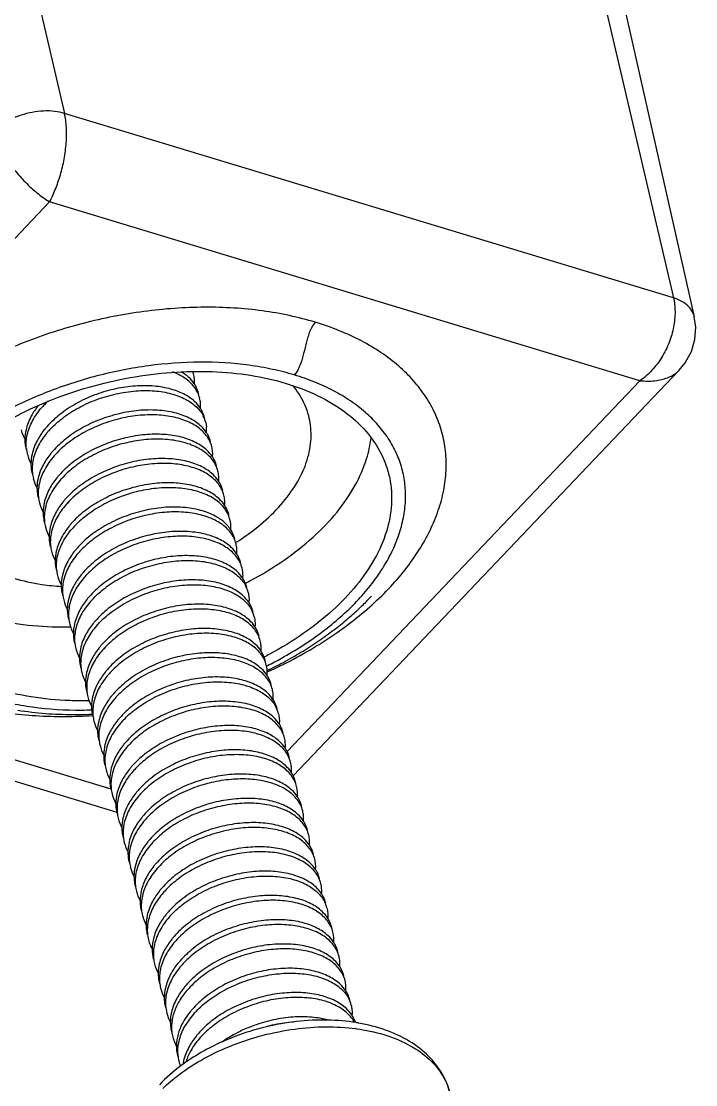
# Model space of a CAD drawing. Header units: millimetres. Extents: x 14343 to 15285, y -9166 to -7819.
# Drawn here: x 15235.42 to 15246.06, y -8643.34 to -8626.59 of the extents above; entities that cross this region are included whole.
import ezdxf

# ---------------------------------------------------------------- set-up
doc = ezdxf.new("R2010")
doc.units = ezdxf.units.MM

# ---------------------------------------------------------------- blocks, each defined once
blk = doc.blocks.new('u9')
at = {"color": 7, "linetype": 'Continuous'}
for p, q in [((-414.704, 143.729), (-422.981, 146.235)), ((-415.305, 143.573), (-422.888, 145.869)), ((-425.763, 145.665), (-431.847, 139.277)), ((-425.667, 145.281), (-431.228, 139.442)), ((-425.351, 144.007), (-425.384, 143.991)), ((-421.923, 136.624), (-415.305, 143.573)), ((-426.966, 142.868), (-426.996, 142.837)), ((-424.384, 140.101), (-424.396, 140.171)), ((-431.228, 139.442), (-421.923, 136.624)), ((-430.255, 130.35), (-432.085, 138.434)), ((-431.756, 138.138), (-422.157, 135.232)), ((-429.852, 129.987), (-431.756, 138.138)), ((-420.253, 127.08), (-422.157, 135.232))]:
    blk.add_line(p, q, dxfattribs=at)
for points in [[(-421.421, 144.631), (-421.477, 144.64), (-421.532, 144.647), (-421.587, 144.654), (-421.641, 144.661), (-421.696, 144.667), (-421.75, 144.672), (-421.804, 144.677), (-421.858, 144.682), (-421.912, 144.686), (-421.965, 144.689), (-422.018, 144.692), (-422.072, 144.694), (-422.125, 144.696), (-422.177, 144.698), (-422.23, 144.699), (-422.282, 144.699), (-422.335, 144.7), (-422.387, 144.699), (-422.439, 144.699), (-422.491, 144.698), (-422.542, 144.696), (-422.594, 144.694), (-422.597, 144.694)], [(-425.384, 143.991), (-425.422, 143.973), (-425.459, 143.954), (-425.497, 143.935), (-425.534, 143.916), (-425.57, 143.897), (-425.607, 143.878), (-425.643, 143.858), (-425.678, 143.839), (-425.713, 143.819), (-425.748, 143.799), (-425.783, 143.779), (-425.817, 143.759), (-425.851, 143.739), (-425.885, 143.719), (-425.918, 143.699), (-425.951, 143.679), (-425.983, 143.658), (-426.015, 143.638), (-426.047, 143.617), (-426.079, 143.597), (-426.11, 143.576), (-426.14, 143.556), (-426.171, 143.535), (-426.201, 143.514), (-426.231, 143.494), (-426.26, 143.473), (-426.289, 143.452), (-426.317, 143.431), (-426.346, 143.41), (-426.373, 143.389), (-426.401, 143.368), (-426.428, 143.348), (-426.455, 143.327), (-426.481, 143.306), (-426.507, 143.285), (-426.532, 143.265), (-426.558, 143.244), (-426.582, 143.224), (-426.606, 143.203), (-426.63, 143.183), (-426.654, 143.163), (-426.677, 143.143), (-426.699, 143.123), (-426.721, 143.103), (-426.743, 143.084), (-426.764, 143.064), (-426.785, 143.045), (-426.806, 143.026), (-426.825, 143.007), (-426.845, 142.989), (-426.864, 142.97), (-426.882, 142.952), (-426.9, 142.935), (-426.918, 142.917), (-426.935, 142.9), (-426.966, 142.868)], [(-431.847, 139.277), (-431.942, 139.161), (-432.039, 138.984), (-432.094, 138.795), (-432.107, 138.601), (-432.085, 138.434)]]:
    blk.add_lwpolyline(points, dxfattribs=at)
for centre, radius, start, end in [((-426.121, 153.315), 3.652, 298.7528, 298.8969), ((-424.571, 150.004), 0.631, 14.0519, 21.7414), ((-424.565, 150.005), 0.624, 5.631, 14.066), ((-424.581, 149.927), 0.66, 354.967, 358.8221), ((-424.497, 149.611), 0.655, 24.254, 27.9654), ((-425.326, 150.71), 1.381, 317.2977, 318.898), ((-425.258, 150.592), 1.317, 318.8913, 321.1335), ((-424.682, 150.013), 0.742, 347.3174, 348.9048), ((-424.469, 149.624), 0.624, 6.8045, 13.9521), ((-426.335, 152.767), 3.148, 262.3046, 262.4561), ((-424.5, 149.621), 0.655, 354.9474, 6.7926), ((-424.45, 149.547), 0.624, 5.631, 14.066), ((-424.455, 149.547), 0.629, 1.4313, 5.5955), ((-426.286, 152.446), 2.931, 259.9593, 260.2675), ((-426.281, 152.471), 2.957, 260.2677, 260.7779), ((-425.23, 150.327), 1.381, 317.2936, 318.8979), ((-424.379, 149.24), 0.63, 14.0464, 28.9821), ((-424.476, 149.546), 0.651, 359.6777, 1.4442), ((-426.212, 149.392), 0.478, 194.0821, 206.9401), ((-425.161, 150.207), 1.314, 318.8923, 321.0873), ((-424.374, 149.241), 0.624, 5.631, 14.066), ((-424.284, 148.857), 0.63, 14.0464, 28.9821), ((-425.135, 149.945), 1.381, 317.2977, 318.898), ((-425.067, 149.827), 1.317, 318.8913, 321.1335), ((-424.278, 148.859), 0.624, 5.631, 14.066), ((-426.117, 149.009), 0.478, 194.0644, 206.5117), ((-424.188, 148.475), 0.63, 14.0464, 28.9821), ((-425.039, 149.563), 1.381, 317.2977, 318.898), ((-424.972, 149.445), 1.317, 318.8913, 321.1335), ((-424.183, 148.476), 0.624, 5.631, 14.066), ((-426.021, 148.627), 0.478, 194.0644, 206.5117), ((-424.167, 148.399), 0.628, 359.2246, 14.0198), ((-424.944, 149.181), 1.381, 317.2977, 318.898), ((-424.876, 149.062), 1.317, 318.8913, 321.1335), ((-424.09, 148.094), 0.628, 4.1166, 14.0251), ((-425.926, 148.244), 0.478, 194.0644, 206.5117), ((-423.997, 147.71), 0.63, 14.0464, 28.9821), ((-425.832, 147.862), 0.476, 194.0559, 205.9648), ((-424.848, 148.798), 1.381, 317.2985, 318.898), ((-424.781, 148.68), 1.317, 318.8915, 321.1273), ((-423.992, 147.712), 0.624, 5.631, 14.066), ((-423.902, 147.328), 0.63, 14.0464, 28.9821), ((-424.753, 148.416), 1.381, 317.2977, 318.898), ((-424.685, 148.298), 1.317, 318.8913, 321.1335), ((-423.896, 147.329), 0.624, 5.631, 14.066), ((-425.735, 147.48), 0.478, 194.0644, 206.5117), ((-423.806, 146.946), 0.63, 14.0464, 28.9821), ((-424.657, 148.034), 1.381, 317.2977, 318.898), ((-424.59, 147.915), 1.317, 318.8913, 321.1335), ((-423.801, 146.947), 0.624, 5.631, 14.066), ((-425.639, 147.098), 0.478, 194.0644, 206.5117), ((-424.562, 147.652), 1.381, 317.2977, 318.898), ((-423.719, 146.56), 0.639, 14.154, 29.6777), ((-425.544, 146.715), 0.478, 194.0644, 206.5117), ((-424.494, 147.533), 1.317, 318.8913, 321.1335), ((-423.694, 146.567), 0.613, 6.9058, 14.1334), ((-423.615, 146.181), 0.63, 14.0464, 28.9821), ((-424.466, 147.269), 1.381, 317.2977, 318.898), ((-424.399, 147.151), 1.318, 318.8912, 321.1443), ((-423.609, 146.182), 0.624, 5.631, 14.066), ((-425.448, 146.333), 0.478, 194.0644, 206.5117), ((-423.52, 145.799), 0.63, 14.0464, 28.9821), ((-424.371, 146.887), 1.381, 317.2977, 318.898), ((-424.303, 146.769), 1.317, 318.8913, 321.1335), ((-423.514, 145.8), 0.624, 5.631, 14.066), ((-425.353, 145.951), 0.478, 194.0644, 206.5117), ((-423.424, 145.417), 0.63, 14.0464, 28.9821), ((-424.275, 146.505), 1.381, 317.2977, 318.898), ((-424.208, 146.386), 1.317, 318.8913, 321.1335), ((-423.418, 145.418), 0.624, 5.631, 14.066), ((-425.257, 145.568), 0.478, 194.0644, 206.5117), ((-423.403, 145.341), 0.628, 359.2294, 14.0251), ((-423.325, 145.036), 0.626, 14.0089, 28.63), ((-425.162, 145.186), 0.478, 194.0644, 206.5117), ((-424.18, 146.122), 1.381, 317.2977, 318.898), ((-424.112, 146.004), 1.317, 318.8913, 321.1335), ((-423.327, 145.035), 0.628, 4.1257, 14.0262), ((-423.233, 144.652), 0.63, 14.0464, 28.9821), ((-424.084, 145.74), 1.381, 317.2985, 318.898), ((-424.017, 145.622), 1.317, 318.8914, 321.127), ((-423.227, 144.653), 0.624, 5.631, 14.066), ((-425.067, 144.803), 0.477, 194.0631, 206.0222), ((-423.138, 144.27), 0.63, 14.0464, 28.9821), ((-423.989, 145.358), 1.381, 317.2977, 318.898), ((-423.921, 145.239), 1.317, 318.8913, 321.1335), ((-422.449, 138.708), 5.776, 90.7732, 90.9475), ((-423.132, 144.271), 0.624, 5.631, 14.066), ((-424.971, 144.422), 0.478, 194.0644, 206.5117), ((-423.893, 144.975), 1.381, 317.2977, 318.898), ((-423.042, 143.887), 0.63, 14.0464, 28.9821), ((-422.25, 137.154), 7.542, 114.2851, 114.507), ((-422.606, 138.415), 6.161, 116.3891, 116.528), ((-424.875, 144.039), 0.478, 194.0644, 206.5117), ((-423.826, 144.857), 1.317, 318.8913, 321.1335), ((-423.036, 143.889), 0.624, 5.631, 14.066), ((-422.949, 143.504), 0.633, 14.0764, 29.1986), ((-423.798, 144.593), 1.381, 317.2977, 318.898), ((-423.73, 144.475), 1.317, 318.8913, 321.1335), ((-422.939, 143.507), 0.622, 6.4678, 14.0856), ((-424.78, 143.657), 0.478, 194.0644, 206.5117), ((-422.851, 143.123), 0.63, 14.0464, 28.9821), ((-423.702, 144.211), 1.381, 317.294, 318.8979), ((-423.635, 144.093), 1.317, 318.8913, 321.1371), ((-422.169, 137.591), 5.73, 90.7157, 90.8355), ((-422.845, 143.124), 0.624, 5.631, 14.066), ((-424.684, 143.275), 0.478, 194.0579, 206.6633), ((-422.756, 142.741), 0.63, 14.0464, 28.9821), ((-423.607, 143.829), 1.381, 317.2977, 318.898), ((-423.539, 143.71), 1.317, 318.8913, 321.1335), ((-422.75, 142.742), 0.624, 5.631, 14.066), ((-424.589, 142.892), 0.478, 194.0644, 206.5117), ((-423.511, 143.446), 1.381, 317.2977, 318.898), ((-422.659, 142.359), 0.629, 14.0164, 28.9131), ((-424.493, 142.51), 0.478, 194.0644, 206.5117), ((-423.444, 143.328), 1.317, 318.8913, 321.1335), ((-422.656, 142.359), 0.626, 5.1333, 14.0375), ((-422.565, 141.976), 0.63, 14.0464, 28.9821), ((-423.416, 143.064), 1.381, 317.2977, 318.898), ((-423.348, 142.946), 1.317, 318.8913, 321.1335), ((-422.559, 141.977), 0.624, 5.631, 14.066), ((-422.768, 138.677), 3.917, 122.2467, 122.5074), ((-424.398, 142.128), 0.478, 194.0644, 206.5117), ((-422.469, 141.594), 0.63, 14.0464, 28.9821), ((-423.32, 142.682), 1.381, 317.3063, 318.898), ((-423.253, 142.563), 1.317, 318.8913, 321.1335), ((-422.463, 141.595), 0.624, 5.631, 14.066), ((-424.322, 141.739), 0.457, 193.8508, 203.4446), ((-423.225, 142.299), 1.381, 317.2977, 318.898), ((-422.374, 141.211), 0.63, 14.0464, 28.9821), ((-424.207, 141.363), 0.478, 194.0644, 206.5117), ((-423.157, 142.181), 1.317, 318.8913, 321.1335), ((-422.368, 141.213), 0.624, 5.631, 14.066), ((-422.279, 140.829), 0.632, 14.0851, 29.03), ((-424.111, 140.981), 0.478, 194.0644, 206.5117), ((-423.129, 141.917), 1.381, 317.2977, 318.898), ((-423.062, 141.799), 1.317, 318.8913, 321.1335), ((-422.27, 140.831), 0.622, 6.317, 14.095), ((-422.183, 140.447), 0.63, 14.0464, 28.9821), ((-423.034, 141.535), 1.381, 317.2977, 318.898), ((-422.966, 141.416), 1.317, 318.8913, 321.1335), ((-422.177, 140.448), 0.624, 5.631, 14.066), ((-424.016, 140.599), 0.478, 194.0644, 206.5117), ((-422.087, 140.064), 0.63, 14.0464, 28.9821), ((-422.938, 141.152), 1.381, 317.2933, 318.8979), ((-422.871, 141.034), 1.317, 318.8913, 321.1335), ((-423.918, 140.217), 0.481, 194.0568, 207.2376), ((-423.87, 140.622), 0.64, 226.5101, 227.4328), ((-422.843, 140.77), 1.381, 317.2977, 318.898), ((-423.825, 139.834), 0.478, 194.0644, 206.5117), ((-422.91, 140.833), 1.473, 313.1736, 317.2693), ((-423.728, 139.452), 0.479, 194.0708, 198.0767)]:
    blk.add_arc(centre, radius, start, end, dxfattribs=at)
for points, start_tangent, end_tangent in [([(-426.757, 149.648), (-427.191, 149.741), (-427.568, 149.894), (-427.874, 150.1), (-428.097, 150.353), (-428.228, 150.641), (-428.234, 150.664)], (-0.990994, 0.133907), (-0.24184, 0.970316)), ([(-428.234, 150.664), (-428.11, 150.358), (-427.896, 150.081), (-427.595, 149.847), (-427.217, 149.669), (-426.797, 149.56)], (0.242383, -0.970181), (0.984683, -0.174352)), ([(-423.707, 150.589), (-423.96, 150.373), (-424.356, 150.118)], (-0.720293, -0.69367), (-0.87549, -0.483236)), ([(-424.309, 150.024), (-423.992, 150.232), (-423.655, 150.53)], (0.865939, 0.50015), (0.689698, 0.724097)), ([(-424.364, 150.114), (-424.804, 149.908), (-425.287, 149.751), (-425.786, 149.653), (-426.282, 149.618), (-426.748, 149.647)], (-0.876703, -0.481033), (-0.991344, 0.131287)), ([(-424.285, 149.802), (-424.137, 150.014), (-424.067, 150.179)], (0.657342, 0.753592), (0.288989, 0.957333)), ([(-424.233, 149.765), (-424.118, 149.937), (-424.034, 150.156), (-424.025, 150.207)], (0.627353, 0.778735), (0.150511, 0.988608)), ([(-423.921, 149.913), (-423.94, 150.081)], (0.020552, 0.999789), (-0.241681, 0.970356)), ([(-426.755, 149.552), (-426.307, 149.512), (-425.815, 149.536), (-425.32, 149.623), (-424.841, 149.772), (-424.393, 149.977), (-424.309, 150.024)], (0.987073, -0.160268), (0.865939, 0.50015)), ([(-423.953, 149.871), (-423.943, 150.067)], (0.192409, 0.981315), (-0.097781, 0.995208)), ([(-426.731, 149.551), (-426.619, 149.407), (-426.442, 149.285), (-426.212, 149.2), (-425.941, 149.159), (-425.644, 149.162), (-425.335, 149.212), (-425.029, 149.306), (-424.743, 149.44), (-424.491, 149.608), (-424.311, 149.773)], (0.46636, -0.884595), (0.678132, 0.73494)), ([(-426.306, 149.511), (-426.288, 149.506), (-426.018, 149.465), (-425.72, 149.468), (-425.411, 149.518), (-425.106, 149.612), (-424.819, 149.745), (-424.641, 149.858)], (0.966077, -0.258256), (0.814986, 0.579481)), ([(-424.19, 149.42), (-424.041, 149.631), (-423.958, 149.851)], (0.657342, 0.753592), (0.21952, 0.975608)), ([(-424.138, 149.382), (-424.045, 149.514), (-423.962, 149.691), (-423.924, 149.869)], (0.627994, 0.778218), (0.087739, 0.996143)), ([(-423.863, 149.775), (-423.866, 149.785), (-423.9, 149.88)], (-0.241681, 0.970356), (-0.410652, 0.911792)), ([(-426.601, 149.332), (-426.423, 149.209), (-426.193, 149.124), (-425.922, 149.082), (-425.625, 149.086), (-425.315, 149.135), (-425.01, 149.229), (-424.724, 149.363), (-424.472, 149.531), (-424.266, 149.726)], (0.726932, -0.686709), (0.657342, 0.753592)), ([(-425.765, 149.543), (-425.739, 149.545), (-425.43, 149.594), (-425.354, 149.613)], (0.997196, 0.074834), (0.965749, 0.259479)), ([(-426.744, 149.552), (-426.716, 149.484), (-426.686, 149.431)], (0.302893, -0.953024), (0.554178, -0.832398)), ([(-426.676, 149.275), (-426.688, 149.349), (-426.688, 149.436)], (-0.243274, 0.969958), (0.090921, 0.995858)), ([(-426.686, 149.431), (-426.601, 149.332)], (0.554178, -0.832398), (0.726932, -0.686709)), ([(-424.094, 149.037), (-423.969, 149.208), (-423.886, 149.385), (-423.847, 149.563)], (0.657342, 0.753592), (0.087739, 0.996143)), ([(-424.042, 149), (-423.927, 149.173), (-423.843, 149.392), (-423.826, 149.542)], (0.627353, 0.778735), (0.005573, 0.999984)), ([(-424.216, 149.391), (-424.392, 149.228), (-424.643, 149.06), (-424.929, 148.925), (-425.231, 148.832), (-425.54, 148.781), (-425.835, 148.776), (-426.103, 148.815), (-426.335, 148.897), (-426.519, 149.02), (-426.638, 149.175)], (-0.678183, -0.734893), (-0.453332, 0.891342)), ([(-426.506, 148.95), (-426.327, 148.826), (-426.097, 148.742), (-425.827, 148.7), (-425.529, 148.704), (-425.22, 148.753), (-424.915, 148.847), (-424.628, 148.981), (-424.376, 149.149), (-424.171, 149.343)], (0.726946, -0.686695), (0.657342, 0.753592)), ([(-423.999, 148.655), (-423.85, 148.867), (-423.767, 149.086), (-423.752, 149.302)], (0.657342, 0.753592), (-0.097781, 0.995208)), ([(-423.73, 149.16), (-423.733, 149.226), (-423.749, 149.316)], (0.005573, 0.999984), (-0.242786, 0.97008)), ([(-426.657, 149.199), (-426.621, 149.102), (-426.59, 149.049)], (0.243097, -0.970002), (0.553661, -0.832742)), ([(-423.946, 148.618), (-423.831, 148.79), (-423.748, 149.009), (-423.73, 149.16)], (0.627353, 0.778735), (0.005573, 0.999984)), ([(-426.592, 149.054), (-426.593, 148.972), (-426.58, 148.893)], (-0.091453, -0.995809), (0.243097, -0.970002)), ([(-426.59, 149.049), (-426.506, 148.95)], (0.553661, -0.832742), (0.726946, -0.686695)), ([(-426.544, 148.796), (-426.428, 148.643), (-426.251, 148.52), (-426.021, 148.436), (-425.75, 148.394), (-425.453, 148.398), (-425.144, 148.447), (-424.838, 148.541), (-424.552, 148.675), (-424.3, 148.843), (-424.12, 149.009)], (0.446739, -0.894664), (0.678132, 0.73494)), ([(-426.41, 148.567), (-426.232, 148.444), (-426.002, 148.359), (-425.731, 148.318), (-425.434, 148.321), (-425.124, 148.371), (-424.819, 148.465), (-424.533, 148.599), (-424.281, 148.767), (-424.075, 148.961)], (0.726946, -0.686695), (0.657342, 0.753592)), ([(-423.903, 148.273), (-423.755, 148.485), (-423.671, 148.704), (-423.657, 148.92)], (0.657342, 0.753592), (-0.097781, 0.995208)), ([(-423.635, 148.778), (-423.638, 148.843), (-423.653, 148.934)], (0.005573, 0.999984), (-0.242786, 0.97008)), ([(-426.561, 148.817), (-426.525, 148.719), (-426.495, 148.667)], (0.243097, -0.970002), (0.553661, -0.832742)), ([(-423.851, 148.236), (-423.736, 148.408), (-423.652, 148.627), (-423.635, 148.778)], (0.627353, 0.778735), (0.005573, 0.999984)), ([(-426.497, 148.671), (-426.498, 148.589), (-426.485, 148.511)], (-0.091453, -0.995809), (0.243097, -0.970002)), ([(-426.495, 148.667), (-426.41, 148.567)], (0.553661, -0.832742), (0.726946, -0.686695)), ([(-426.449, 148.414), (-426.333, 148.26), (-426.155, 148.138), (-425.925, 148.054), (-425.655, 148.012), (-425.357, 148.015), (-425.048, 148.065), (-424.743, 148.159), (-424.457, 148.293), (-424.204, 148.461), (-424.024, 148.626)], (0.446739, -0.894664), (0.678132, 0.73494)), ([(-426.315, 148.185), (-426.136, 148.062), (-425.906, 147.977), (-425.636, 147.935), (-425.338, 147.939), (-425.029, 147.989), (-424.724, 148.082), (-424.437, 148.216), (-424.185, 148.384), (-423.98, 148.579)], (0.726946, -0.686695), (0.657342, 0.753592)), ([(-426.466, 148.434), (-426.43, 148.337), (-426.399, 148.284)], (0.243097, -0.970002), (0.553661, -0.832742)), ([(-423.808, 147.891), (-423.659, 148.102), (-423.576, 148.321), (-423.561, 148.537)], (0.657342, 0.753592), (-0.097781, 0.995208)), ([(-426.401, 148.289), (-426.402, 148.207), (-426.389, 148.128)], (-0.091453, -0.995809), (0.243097, -0.970002)), ([(-426.399, 148.284), (-426.315, 148.185)], (0.553661, -0.832742), (0.726946, -0.686695)), ([(-426.353, 148.031), (-426.237, 147.878), (-426.06, 147.756), (-425.83, 147.671), (-425.559, 147.629), (-425.262, 147.633), (-424.953, 147.683), (-424.647, 147.777), (-424.361, 147.91), (-424.109, 148.078), (-423.929, 148.244)], (0.446739, -0.894664), (0.678132, 0.73494)), ([(-423.756, 147.853), (-423.643, 148.02), (-423.559, 148.233), (-423.539, 148.391)], (0.62744, 0.778665), (0.01243, 0.999923)), ([(-423.481, 148.246), (-423.512, 148.338), (-423.539, 148.394)], (-0.242239, 0.970217), (-0.477912, 0.878408)), ([(-426.219, 147.803), (-426.041, 147.679), (-425.811, 147.595), (-425.54, 147.553), (-425.243, 147.557), (-424.933, 147.606), (-424.628, 147.7), (-424.342, 147.834), (-424.09, 148.002), (-423.884, 148.196)], (0.727019, -0.686617), (0.657342, 0.753592)), ([(-423.712, 147.508), (-423.567, 147.714), (-423.483, 147.928), (-423.464, 148.139)], (0.657342, 0.753592), (-0.071552, 0.997437)), ([(-423.444, 148.013), (-423.447, 148.079), (-423.462, 148.169)], (0.005573, 0.999984), (-0.242786, 0.97008)), ([(-426.37, 148.052), (-426.334, 147.955), (-426.304, 147.902)], (0.243097, -0.970002), (0.553542, -0.832821)), ([(-426.294, 147.746), (-426.307, 147.827), (-426.306, 147.907)], (-0.243024, 0.97002), (0.091594, 0.995796)), ([(-426.304, 147.902), (-426.219, 147.803)], (0.553542, -0.832821), (0.727019, -0.686617)), ([(-423.66, 147.471), (-423.545, 147.644), (-423.461, 147.863), (-423.444, 148.013)], (0.627353, 0.778735), (0.005573, 0.999984)), ([(-423.833, 147.862), (-424.014, 147.696), (-424.271, 147.525), (-424.56, 147.391), (-424.863, 147.299), (-425.177, 147.25), (-425.48, 147.248), (-425.748, 147.293), (-425.972, 147.378), (-426.146, 147.5), (-426.26, 147.653)], (-0.678121, -0.73495), (-0.438204, 0.898875)), ([(-426.124, 147.42), (-425.945, 147.297), (-425.715, 147.213), (-425.445, 147.171), (-425.147, 147.174), (-424.838, 147.224), (-424.532, 147.318), (-424.246, 147.452), (-423.994, 147.62), (-423.789, 147.814)], (0.726946, -0.686695), (0.657342, 0.753592)), ([(-423.617, 147.126), (-423.468, 147.338), (-423.385, 147.557), (-423.37, 147.773)], (0.657342, 0.753592), (-0.097781, 0.995208)), ([(-423.348, 147.631), (-423.351, 147.696), (-423.367, 147.787)], (0.005573, 0.999984), (-0.242786, 0.97008)), ([(-426.275, 147.67), (-426.239, 147.572), (-426.208, 147.52)], (0.243097, -0.970002), (0.553661, -0.832742)), ([(-423.564, 147.089), (-423.449, 147.261), (-423.366, 147.48), (-423.348, 147.631)], (0.627353, 0.778735), (0.005573, 0.999984)), ([(-426.21, 147.525), (-426.211, 147.442), (-426.198, 147.364)], (-0.091453, -0.995809), (0.243097, -0.970002)), ([(-426.208, 147.52), (-426.124, 147.42)], (0.553661, -0.832742), (0.726946, -0.686695)), ([(-426.162, 147.267), (-426.046, 147.113), (-425.869, 146.991), (-425.639, 146.907), (-425.368, 146.865), (-425.071, 146.869), (-424.762, 146.918), (-424.456, 147.012), (-424.17, 147.146), (-423.918, 147.314), (-423.738, 147.48)], (0.446739, -0.894664), (0.678132, 0.73494)), ([(-426.028, 147.038), (-425.85, 146.915), (-425.62, 146.83), (-425.349, 146.788), (-425.052, 146.792), (-424.742, 146.842), (-424.437, 146.935), (-424.151, 147.069), (-423.899, 147.237), (-423.693, 147.432)], (0.726946, -0.686695), (0.657342, 0.753592)), ([(-423.253, 147.248), (-423.256, 147.314), (-423.271, 147.405)], (0.005573, 0.999984), (-0.242786, 0.97008)), ([(-426.179, 147.287), (-426.143, 147.19), (-426.113, 147.137)], (0.243097, -0.970002), (0.553661, -0.832742)), ([(-423.521, 146.744), (-423.373, 146.955), (-423.289, 147.174), (-423.275, 147.391)], (0.657342, 0.753592), (-0.097781, 0.995208)), ([(-423.469, 146.707), (-423.354, 146.879), (-423.27, 147.098), (-423.253, 147.248)], (0.627353, 0.778735), (0.005573, 0.999984)), ([(-426.115, 147.142), (-426.116, 147.06), (-426.103, 146.982)], (-0.091453, -0.995809), (0.243097, -0.970002)), ([(-426.113, 147.137), (-426.028, 147.038)], (0.553661, -0.832742), (0.726946, -0.686695)), ([(-426.067, 146.884), (-425.951, 146.731), (-425.773, 146.609), (-425.543, 146.524), (-425.273, 146.483), (-424.975, 146.486), (-424.666, 146.536), (-424.361, 146.63), (-424.074, 146.764), (-423.822, 146.932), (-423.642, 147.097)], (0.446739, -0.894664), (0.678132, 0.73494)), ([(-426.084, 146.905), (-426.048, 146.808), (-426.017, 146.755)], (0.243097, -0.970002), (0.553661, -0.832742)), ([(-425.933, 146.656), (-425.754, 146.532), (-425.524, 146.448), (-425.254, 146.406), (-424.956, 146.41), (-424.647, 146.459), (-424.341, 146.553), (-424.055, 146.687), (-423.803, 146.855), (-423.598, 147.05)], (0.726946, -0.686695), (0.657342, 0.753592)), ([(-423.426, 146.361), (-423.277, 146.573), (-423.194, 146.792), (-423.179, 147.008)], (0.657342, 0.753592), (-0.097781, 0.995208)), ([(-423.157, 146.876), (-423.163, 146.959), (-423.176, 147.022)], (-0.008763, 0.999962), (-0.243604, 0.969875)), ([(-426.019, 146.76), (-426.02, 146.678), (-426.007, 146.599)], (-0.091453, -0.995809), (0.243097, -0.970002)), ([(-426.017, 146.755), (-425.933, 146.656)], (0.553661, -0.832742), (0.726946, -0.686695)), ([(-423.373, 146.325), (-423.253, 146.506), (-423.17, 146.735), (-423.157, 146.876)], (0.627204, 0.778855), (-0.008763, 0.999962)), ([(-425.971, 146.502), (-425.855, 146.349), (-425.678, 146.227), (-425.448, 146.142), (-425.177, 146.1), (-424.88, 146.104), (-424.571, 146.154), (-424.265, 146.247), (-423.979, 146.381), (-423.727, 146.549), (-423.547, 146.715)], (0.446739, -0.894664), (0.678132, 0.73494)), ([(-425.837, 146.273), (-425.659, 146.15), (-425.429, 146.066), (-425.158, 146.024), (-424.861, 146.028), (-424.551, 146.077), (-424.246, 146.171), (-423.96, 146.305), (-423.708, 146.473), (-423.502, 146.667)], (0.726946, -0.686695), (0.657342, 0.753592)), ([(-423.33, 145.979), (-423.177, 146.2), (-423.094, 146.429), (-423.085, 146.641)], (0.657342, 0.753592), (-0.12022, 0.992747)), ([(-423.061, 146.484), (-423.064, 146.55), (-423.08, 146.64)], (0.005573, 0.999984), (-0.242786, 0.97008)), ([(-425.988, 146.523), (-425.952, 146.426), (-425.922, 146.373)], (0.243097, -0.970002), (0.553661, -0.832742)), ([(-423.278, 145.942), (-423.163, 146.114), (-423.079, 146.333), (-423.061, 146.484)], (0.627353, 0.778735), (0.005573, 0.999984)), ([(-425.924, 146.378), (-425.925, 146.296), (-425.912, 146.217)], (-0.091453, -0.995809), (0.243097, -0.970002)), ([(-425.922, 146.373), (-425.837, 146.273)], (0.553661, -0.832742), (0.726946, -0.686695)), ([(-425.876, 146.12), (-425.76, 145.967), (-425.582, 145.844), (-425.352, 145.76), (-425.082, 145.718), (-424.784, 145.722), (-424.475, 145.771), (-424.17, 145.865), (-423.883, 145.999), (-423.631, 146.167), (-423.451, 146.333)], (0.446739, -0.894664), (0.678132, 0.73494)), ([(-425.742, 145.891), (-425.563, 145.768), (-425.333, 145.683), (-425.063, 145.642), (-424.765, 145.645), (-424.456, 145.695), (-424.15, 145.789), (-423.864, 145.923), (-423.612, 146.091), (-423.407, 146.285)], (0.726946, -0.686695), (0.657342, 0.753592)), ([(-423.235, 145.597), (-423.086, 145.808), (-423.003, 146.028), (-422.988, 146.244)], (0.657342, 0.753592), (-0.097781, 0.995208)), ([(-422.966, 146.102), (-422.969, 146.167), (-422.985, 146.258)], (0.005573, 0.999984), (-0.242786, 0.97008)), ([(-425.893, 146.14), (-425.857, 146.043), (-425.826, 145.99)], (0.243097, -0.970002), (0.553661, -0.832742)), ([(-423.182, 145.56), (-423.067, 145.732), (-422.983, 145.951), (-422.966, 146.102)], (0.627353, 0.778735), (0.005573, 0.999984)), ([(-425.828, 145.995), (-425.829, 145.913), (-425.816, 145.835)], (-0.091453, -0.995809), (0.243097, -0.970002)), ([(-425.826, 145.99), (-425.742, 145.891)], (0.553661, -0.832742), (0.726946, -0.686695)), ([(-425.78, 145.737), (-425.664, 145.584), (-425.487, 145.462), (-425.257, 145.378), (-424.986, 145.336), (-424.689, 145.339), (-424.379, 145.389), (-424.074, 145.483), (-423.788, 145.617), (-423.536, 145.785), (-423.356, 145.95)], (0.446739, -0.894664), (0.678132, 0.73494)), ([(-425.646, 145.509), (-425.468, 145.386), (-425.238, 145.301), (-424.967, 145.259), (-424.67, 145.263), (-424.36, 145.313), (-424.055, 145.406), (-423.769, 145.54), (-423.517, 145.708), (-423.311, 145.903)], (0.726946, -0.686695), (0.657342, 0.753592)), ([(-425.797, 145.758), (-425.761, 145.661), (-425.731, 145.608)], (0.243097, -0.970002), (0.553661, -0.832742)), ([(-423.139, 145.215), (-422.991, 145.426), (-422.907, 145.645), (-422.893, 145.861)], (0.657342, 0.753592), (-0.097781, 0.995208)), ([(-422.87, 145.719), (-422.873, 145.785), (-422.889, 145.875)], (0.005573, 0.999984), (-0.242786, 0.97008)), ([(-425.733, 145.613), (-425.734, 145.531), (-425.721, 145.452)], (-0.091453, -0.995809), (0.243097, -0.970002)), ([(-425.731, 145.608), (-425.646, 145.509)], (0.553661, -0.832742), (0.726946, -0.686695)), ([(-425.685, 145.355), (-425.569, 145.202), (-425.391, 145.08), (-425.161, 144.995), (-424.891, 144.953), (-424.593, 144.957), (-424.284, 145.007), (-423.979, 145.1), (-423.692, 145.234), (-423.44, 145.402), (-423.26, 145.568)], (0.446739, -0.894664), (0.678132, 0.73494)), ([(-423.087, 145.178), (-422.972, 145.35), (-422.888, 145.569), (-422.87, 145.719)], (0.627353, 0.778735), (0.005573, 0.999984)), ([(-425.551, 145.127), (-425.372, 145.003), (-425.142, 144.919), (-424.872, 144.877), (-424.574, 144.881), (-424.265, 144.93), (-423.959, 145.024), (-423.673, 145.158), (-423.421, 145.326), (-423.216, 145.52)], (0.726946, -0.686695), (0.657342, 0.753592)), ([(-423.044, 144.832), (-422.895, 145.044), (-422.812, 145.263), (-422.797, 145.479)], (0.657342, 0.753592), (-0.097781, 0.995208)), ([(-425.702, 145.376), (-425.666, 145.279), (-425.635, 145.226)], (0.243097, -0.970002), (0.553661, -0.832742)), ([(-425.637, 145.231), (-425.638, 145.149), (-425.625, 145.07)], (-0.091453, -0.995809), (0.243097, -0.970002)), ([(-425.635, 145.226), (-425.551, 145.127)], (0.553661, -0.832742), (0.726946, -0.686695)), ([(-422.991, 144.795), (-422.879, 144.962), (-422.795, 145.175), (-422.775, 145.332)], (0.627443, 0.778662), (0.012381, 0.999923)), ([(-425.589, 144.973), (-425.473, 144.82), (-425.296, 144.697), (-425.066, 144.613), (-424.795, 144.571), (-424.498, 144.575), (-424.188, 144.624), (-423.883, 144.718), (-423.597, 144.852), (-423.345, 145.02), (-423.165, 145.186)], (0.446739, -0.894664), (0.678132, 0.73494)), ([(-425.455, 144.744), (-425.277, 144.621), (-425.047, 144.536), (-424.776, 144.495), (-424.479, 144.498), (-424.169, 144.548), (-423.864, 144.642), (-423.578, 144.776), (-423.326, 144.944), (-423.12, 145.138)], (0.727056, -0.686578), (0.657342, 0.753592)), ([(-422.948, 144.45), (-422.803, 144.656), (-422.719, 144.869), (-422.7, 145.08)], (0.657342, 0.753592), (-0.071671, 0.997428)), ([(-422.679, 144.955), (-422.682, 145.02), (-422.698, 145.111)], (0.005573, 0.999984), (-0.242786, 0.97008)), ([(-425.606, 144.994), (-425.57, 144.896), (-425.54, 144.844)], (0.243097, -0.970002), (0.553612, -0.832775)), ([(-422.896, 144.413), (-422.781, 144.585), (-422.697, 144.804), (-422.679, 144.955)], (0.627353, 0.778735), (0.005573, 0.999984)), ([(-425.53, 144.688), (-425.543, 144.768), (-425.542, 144.849)], (-0.243133, 0.969993), (0.091527, 0.995803)), ([(-425.54, 144.844), (-425.455, 144.744)], (0.553612, -0.832775), (0.727056, -0.686578)), ([(-423.069, 144.804), (-423.25, 144.637), (-423.508, 144.466), (-423.798, 144.332), (-424.101, 144.24), (-424.414, 144.191), (-424.716, 144.19), (-424.984, 144.234), (-425.209, 144.32), (-425.382, 144.441), (-425.496, 144.594)], (-0.67812, -0.734951), (-0.439095, 0.898441)), ([(-425.36, 144.362), (-425.181, 144.239), (-424.951, 144.154), (-424.681, 144.112), (-424.383, 144.116), (-424.074, 144.166), (-423.768, 144.259), (-423.482, 144.393), (-423.23, 144.561), (-423.025, 144.756)], (0.726946, -0.686695), (0.657342, 0.753592)), ([(-422.584, 144.572), (-422.587, 144.638), (-422.603, 144.729)], (0.005573, 0.999984), (-0.242786, 0.97008)), ([(-420.422, 144.494), (-420.828, 144.598), (-421.257, 144.672), (-421.706, 144.717), (-422.169, 144.73), (-422.601, 144.715)], (-0.957088, 0.289796), (-0.997928, -0.064346)), ([(-425.511, 144.611), (-425.475, 144.514), (-425.444, 144.461)], (0.243097, -0.970002), (0.553661, -0.832742)), ([(-422.853, 144.068), (-422.704, 144.279), (-422.621, 144.498), (-422.606, 144.715)], (0.657342, 0.753592), (-0.097781, 0.995208)), ([(-422.8, 144.031), (-422.685, 144.203), (-422.601, 144.422), (-422.584, 144.572)], (0.627353, 0.778735), (0.005573, 0.999984)), ([(-420.944, 144.428), (-421.289, 144.517), (-421.654, 144.58), (-422.429, 144.629), (-422.589, 144.626)], (-0.957088, 0.289796), (-0.999515, -0.031144)), ([(-426.111, 138.521), (-425.705, 138.417), (-425.276, 138.342), (-424.828, 138.298), (-424.364, 138.285), (-423.89, 138.303), (-423.41, 138.352), (-422.45, 138.539), (-421.522, 138.841), (-421.08, 139.032), (-420.66, 139.246), (-420.265, 139.482), (-419.899, 139.737), (-419.565, 140.009), (-419.267, 140.296), (-419.008, 140.595), (-418.789, 140.902), (-418.614, 141.215), (-418.483, 141.531), (-418.399, 141.847), (-418.361, 142.159), (-418.371, 142.466), (-418.427, 142.763), (-418.531, 143.047), (-418.68, 143.317), (-418.873, 143.57), (-419.108, 143.803), (-419.384, 144.013), (-419.697, 144.2), (-420.044, 144.361), (-420.422, 144.494)], (0.957088, -0.289796), (-0.957088, 0.289796)), ([(-425.78, 139.351), (-425.435, 139.263), (-425.07, 139.199), (-424.295, 139.15), (-423.484, 139.207), (-422.668, 139.367), (-421.879, 139.624), (-421.504, 139.785), (-421.147, 139.967), (-420.811, 140.168), (-420.5, 140.385), (-420.216, 140.616), (-419.962, 140.86), (-419.742, 141.114), (-419.556, 141.375), (-419.407, 141.641), (-419.296, 141.91), (-419.224, 142.178), (-419.192, 142.444), (-419.2, 142.704), (-419.249, 142.957), (-419.337, 143.199), (-419.463, 143.428), (-419.627, 143.643), (-419.827, 143.841), (-420.062, 144.02), (-420.328, 144.178), (-420.623, 144.315), (-420.944, 144.428)], (0.957088, -0.289796), (-0.957088, 0.289796)), ([(-425.446, 144.466), (-425.447, 144.384), (-425.434, 144.305)], (-0.091453, -0.995809), (0.243097, -0.970002)), ([(-425.444, 144.461), (-425.36, 144.362)], (0.553661, -0.832742), (0.726946, -0.686695)), ([(-425.398, 144.208), (-425.282, 144.055), (-425.105, 143.933), (-424.875, 143.848), (-424.604, 143.807), (-424.307, 143.81), (-423.997, 143.86), (-423.692, 143.954), (-423.406, 144.087), (-423.154, 144.256), (-422.974, 144.421)], (0.446739, -0.894664), (0.678132, 0.73494)), ([(-422.527, 144.484), (-422.242, 144.481), (-421.633, 144.422), (-421.072, 144.294)], (0.999909, 0.013494), (0.957088, -0.289796)), ([(-425.415, 144.229), (-425.379, 144.132), (-425.349, 144.079)], (0.243097, -0.970002), (0.553661, -0.832742)), ([(-425.264, 143.98), (-425.086, 143.856), (-424.856, 143.772), (-424.585, 143.73), (-424.288, 143.734), (-423.978, 143.783), (-423.673, 143.877), (-423.387, 144.011), (-423.135, 144.179), (-422.929, 144.373)], (0.726946, -0.686695), (0.657342, 0.753592)), ([(-422.757, 143.685), (-422.609, 143.897), (-422.525, 144.116), (-422.511, 144.332)], (0.657342, 0.753592), (-0.097781, 0.995208)), ([(-422.488, 144.19), (-422.491, 144.256), (-422.507, 144.346)], (0.005573, 0.999984), (-0.242786, 0.97008)), ([(-425.351, 144.084), (-425.352, 144.002), (-425.339, 143.923)], (-0.091453, -0.995809), (0.243097, -0.970002)), ([(-425.349, 144.079), (-425.264, 143.98)], (0.553661, -0.832742), (0.726946, -0.686695)), ([(-422.705, 143.648), (-422.59, 143.821), (-422.506, 144.04), (-422.488, 144.19)], (0.627353, 0.778735), (0.005573, 0.999984)), ([(-425.379, 144.017), (-425.453, 143.983), (-425.873, 143.769), (-426.268, 143.533), (-426.634, 143.278), (-426.968, 143.005), (-427.266, 142.718), (-427.526, 142.42), (-427.744, 142.112), (-427.919, 141.799), (-428.05, 141.483), (-428.135, 141.168), (-428.172, 140.855), (-428.163, 140.549), (-428.106, 140.252), (-428.003, 139.967), (-427.853, 139.697), (-427.66, 139.444), (-427.425, 139.212), (-427.15, 139.001), (-426.837, 138.815), (-426.489, 138.654), (-426.111, 138.521)], (-0.90991, -0.414805), (0.957088, -0.289796)), ([(-425.358, 143.928), (-425.578, 143.812), (-425.913, 143.611), (-426.225, 143.394), (-426.508, 143.163), (-426.762, 142.919), (-426.982, 142.665), (-427.168, 142.404), (-427.317, 142.138), (-427.428, 141.869), (-427.5, 141.601), (-427.532, 141.335), (-427.524, 141.075), (-427.476, 140.823), (-427.388, 140.58), (-427.261, 140.351), (-427.097, 140.136), (-426.897, 139.938), (-426.663, 139.759), (-426.397, 139.601), (-426.101, 139.464), (-425.78, 139.351)], (-0.894716, -0.446636), (0.957088, -0.289796)), ([(-425.303, 143.826), (-425.187, 143.673), (-425.009, 143.551), (-424.779, 143.466), (-424.509, 143.424), (-424.211, 143.428), (-423.902, 143.478), (-423.596, 143.571), (-423.31, 143.705), (-423.058, 143.873), (-422.878, 144.039)], (0.446739, -0.894664), (0.678132, 0.73494)), ([(-425.169, 143.597), (-424.99, 143.474), (-424.76, 143.39), (-424.49, 143.348), (-424.192, 143.351), (-423.883, 143.401), (-423.577, 143.495), (-423.291, 143.629), (-423.039, 143.797), (-422.833, 143.991)], (0.726946, -0.686695), (0.657342, 0.753592)), ([(-422.662, 143.303), (-422.513, 143.515), (-422.43, 143.734), (-422.415, 143.95)], (0.657342, 0.753592), (-0.097781, 0.995208)), ([(-422.393, 143.811), (-422.397, 143.883), (-422.412, 143.964)], (0.001197, 0.999999), (-0.243095, 0.970002)), ([(-427.26, 140.881), (-427.283, 140.978), (-427.311, 141.391), (-427.232, 141.816), (-427.046, 142.245), (-426.761, 142.662), (-426.382, 143.06), (-425.922, 143.425), (-425.391, 143.749), (-425.301, 143.796)], (-0.264239, 0.964457), (0.890315, 0.455345)), ([(-425.32, 143.847), (-425.284, 143.75), (-425.253, 143.697)], (0.243097, -0.970002), (0.553661, -0.832742)), ([(-422.609, 143.266), (-422.492, 143.441), (-422.409, 143.664), (-422.393, 143.811)], (0.627303, 0.778775), (0.001197, 0.999999)), ([(-425.255, 143.702), (-425.256, 143.619), (-425.243, 143.541)], (-0.091453, -0.995809), (0.243097, -0.970002)), ([(-425.253, 143.697), (-425.169, 143.597)], (0.553661, -0.832742), (0.726946, -0.686695)), ([(-425.207, 143.444), (-425.091, 143.291), (-424.914, 143.168), (-424.684, 143.084), (-424.413, 143.042), (-424.116, 143.046), (-423.806, 143.095), (-423.501, 143.189), (-423.215, 143.323), (-422.963, 143.491), (-422.783, 143.657)], (0.446739, -0.894664), (0.678132, 0.73494)), ([(-425.073, 143.215), (-424.895, 143.092), (-424.665, 143.007), (-424.394, 142.966), (-424.097, 142.969), (-423.787, 143.019), (-423.482, 143.113), (-423.196, 143.246), (-422.944, 143.414), (-422.738, 143.609)], (0.726824, -0.686823), (0.657342, 0.753592)), ([(-422.566, 142.921), (-422.416, 143.136), (-422.333, 143.358), (-422.32, 143.577)], (0.657342, 0.753592), (-0.112306, 0.993674)), ([(-422.297, 143.426), (-422.3, 143.491), (-422.316, 143.582)], (0.005573, 0.999984), (-0.242786, 0.97008)), ([(-425.224, 143.464), (-425.188, 143.367), (-425.158, 143.314)], (0.243097, -0.970002), (0.553831, -0.832629)), ([(-422.514, 142.884), (-422.399, 143.056), (-422.315, 143.275), (-422.297, 143.426)], (0.627353, 0.778735), (0.005573, 0.999984)), ([(-425.148, 143.159), (-425.16, 143.234), (-425.16, 143.319)], (-0.242928, 0.970044), (0.091246, 0.995828)), ([(-425.158, 143.314), (-425.073, 143.215)], (0.553831, -0.832629), (0.726824, -0.686823)), ([(-422.687, 143.274), (-422.864, 143.111), (-423.114, 142.944), (-423.4, 142.809), (-423.702, 142.715), (-424.012, 142.664), (-424.309, 142.659), (-424.577, 142.699), (-424.809, 142.781), (-424.992, 142.905), (-425.111, 143.06)], (-0.678178, -0.734898), (-0.449061, 0.893501)), ([(-424.978, 142.833), (-424.799, 142.71), (-424.569, 142.625), (-424.299, 142.583), (-424.001, 142.587), (-423.692, 142.636), (-423.386, 142.73), (-423.1, 142.864), (-422.848, 143.032), (-422.642, 143.227)], (0.726946, -0.686695), (0.657342, 0.753592)), ([(-420.8, 143.132), (-421.358, 143.259), (-421.962, 143.317), (-422.24, 143.32)], (-0.957088, 0.289796), (-0.999922, -0.01249)), ([(-425.129, 143.082), (-425.093, 142.985), (-425.062, 142.932)], (0.243097, -0.970002), (0.553661, -0.832742)), ([(-422.471, 142.538), (-422.322, 142.75), (-422.239, 142.969), (-422.224, 143.185)], (0.657342, 0.753592), (-0.097781, 0.995208)), ([(-422.418, 142.501), (-422.303, 142.674), (-422.219, 142.893), (-422.202, 143.043)], (0.627353, 0.778735), (0.005573, 0.999984)), ([(-422.202, 143.043), (-422.205, 143.109), (-422.221, 143.199)], (0.005573, 0.999984), (-0.242786, 0.97008)), ([(-425.052, 142.776), (-425.065, 142.855), (-425.064, 142.937)], (-0.243097, 0.970002), (0.091453, 0.995809)), ([(-425.062, 142.932), (-424.978, 142.833)], (0.553661, -0.832742), (0.726946, -0.686695)), ([(-422.592, 142.892), (-422.772, 142.726), (-423.024, 142.558), (-423.31, 142.424), (-423.615, 142.331), (-423.925, 142.281), (-424.222, 142.277), (-424.493, 142.319), (-424.723, 142.404), (-424.9, 142.526), (-425.016, 142.679)], (-0.678132, -0.73494), (-0.446739, 0.894664)), ([(-419.448, 142.833), (-419.441, 142.801), (-419.413, 142.388), (-419.493, 141.963), (-419.678, 141.534), (-419.963, 141.117), (-420.342, 140.719), (-420.802, 140.354), (-421.333, 140.03), (-421.918, 139.758), (-422.544, 139.543), (-423.191, 139.393), (-423.844, 139.311), (-424.483, 139.299), (-425.091, 139.357), (-425.653, 139.485)], (0.221129, -0.975245), (-0.957088, 0.289796)), ([(-424.882, 142.45), (-424.704, 142.327), (-424.474, 142.243), (-424.203, 142.201), (-423.906, 142.205), (-423.596, 142.254), (-423.291, 142.348), (-423.005, 142.482), (-422.753, 142.65), (-422.547, 142.844)], (0.726946, -0.686695), (0.657342, 0.753592)), ([(-422.375, 142.156), (-422.227, 142.368), (-422.143, 142.587), (-422.128, 142.803)], (0.657342, 0.753592), (-0.097781, 0.995208)), ([(-422.106, 142.66), (-422.109, 142.727), (-422.125, 142.817)], (0.00741, 0.999973), (-0.242786, 0.97008)), ([(-425.009, 142.633), (-425.091, 142.59), (-425.619, 142.268), (-426.076, 141.906), (-426.453, 141.511), (-426.736, 141.096), (-426.92, 140.67), (-426.99, 140.345)], (-0.889719, -0.456508), (-0.119736, -0.992806)), ([(-425.033, 142.7), (-424.997, 142.603), (-424.967, 142.55)], (0.243097, -0.970002), (0.553661, -0.832742)), ([(-424.969, 142.555), (-424.97, 142.473), (-424.957, 142.394)], (-0.091453, -0.995809), (0.243097, -0.970002)), ([(-424.967, 142.55), (-424.882, 142.45)], (0.553661, -0.832742), (0.726946, -0.686695)), ([(-422.323, 142.119), (-422.208, 142.291), (-422.124, 142.51), (-422.106, 142.66)], (0.627353, 0.778735), (0.00741, 0.999973)), ([(-421.355, 142.55), (-421.801, 142.649), (-422.112, 142.683)], (-0.957088, 0.289796), (-0.997732, 0.067305)), ([(-424.921, 142.297), (-424.805, 142.144), (-424.627, 142.021), (-424.397, 141.937), (-424.127, 141.895), (-423.829, 141.899), (-423.52, 141.948), (-423.214, 142.042), (-422.928, 142.176), (-422.676, 142.344), (-422.496, 142.51)], (0.446739, -0.894664), (0.678132, 0.73494)), ([(-424.787, 142.068), (-424.608, 141.945), (-424.378, 141.86), (-424.108, 141.819), (-423.81, 141.822), (-423.501, 141.872), (-423.195, 141.966), (-422.909, 142.1), (-422.657, 142.268), (-422.451, 142.462)], (0.726946, -0.686695), (0.657342, 0.753592)), ([(-422.032, 142.415), (-422.049, 142.2), (-422.132, 141.983), (-422.28, 141.774)], (0.089148, -0.996018), (-0.657342, -0.753592)), ([(-422.011, 142.279), (-422.014, 142.344), (-422.03, 142.435)], (0.005573, 0.999984), (-0.242786, 0.97008)), ([(-424.938, 142.318), (-424.902, 142.22), (-424.871, 142.168)], (0.243097, -0.970002), (0.553661, -0.832742)), ([(-422.227, 141.737), (-422.112, 141.909), (-422.028, 142.128), (-422.011, 142.279)], (0.627353, 0.778735), (0.005573, 0.999984)), ([(-424.873, 142.172), (-424.874, 142.09), (-424.861, 142.012)], (-0.091453, -0.995809), (0.243097, -0.970002)), ([(-424.871, 142.168), (-424.787, 142.068)], (0.553661, -0.832742), (0.726946, -0.686695)), ([(-424.825, 141.915), (-424.709, 141.761), (-424.532, 141.639), (-424.302, 141.555), (-424.031, 141.513), (-423.734, 141.516), (-423.424, 141.566), (-423.119, 141.66), (-422.833, 141.794), (-422.581, 141.962), (-422.401, 142.127)], (0.446739, -0.894664), (0.678132, 0.73494)), ([(-424.708, 141.702), (-424.56, 141.589), (-424.335, 141.493), (-424.063, 141.441), (-423.76, 141.436), (-423.443, 141.481), (-423.127, 141.573), (-422.83, 141.708), (-422.568, 141.88), (-422.356, 142.08)], (0.700787, -0.713371), (0.657342, 0.753592)), ([(-422.184, 141.392), (-422.036, 141.603), (-421.952, 141.822), (-421.937, 142.038)], (0.657342, 0.753592), (-0.097781, 0.995208)), ([(-421.915, 141.896), (-421.918, 141.962), (-421.934, 142.053)], (0.005573, 0.999984), (-0.242786, 0.97008)), ([(-424.873, 141.98), (-425.16, 141.778), (-425.495, 141.475), (-425.757, 141.151), (-425.938, 140.813), (-426.032, 140.474), (-426.035, 140.143), (-426.007, 139.997)], (-0.843321, -0.53741), (0.253237, -0.967404)), ([(-424.842, 141.935), (-424.828, 141.889), (-424.78, 141.793)], (0.240114, -0.970745), (0.539206, -0.842174)), ([(-422.132, 141.355), (-422.017, 141.527), (-421.933, 141.746), (-421.915, 141.896)], (0.627353, 0.778735), (0.005573, 0.999984)), ([(-424.777, 141.798), (-424.779, 141.77), (-424.766, 141.629)], (-0.104917, -0.994481), (0.240114, -0.970745)), ([(-424.78, 141.793), (-424.728, 141.724), (-424.708, 141.702)], (0.539206, -0.842174), (0.700787, -0.713371)), ([(-424.741, 141.557), (-424.652, 141.418), (-424.484, 141.283), (-424.258, 141.187), (-423.987, 141.135), (-423.684, 141.131), (-423.366, 141.175), (-423.05, 141.267), (-422.754, 141.402), (-422.492, 141.574), (-422.305, 141.745)], (0.397508, -0.917599), (0.678022, 0.735042)), ([(-424.747, 141.553), (-424.711, 141.456), (-424.68, 141.403)], (0.243097, -0.970002), (0.553661, -0.832742)), ([(-424.596, 141.304), (-424.417, 141.18), (-424.187, 141.096), (-423.917, 141.054), (-423.619, 141.058), (-423.31, 141.107), (-423.004, 141.201), (-422.718, 141.335), (-422.466, 141.503), (-422.26, 141.697)], (0.726946, -0.686695), (0.657342, 0.753592)), ([(-422.089, 141.009), (-421.94, 141.221), (-421.856, 141.44), (-421.842, 141.656)], (0.657342, 0.753592), (-0.097781, 0.995208)), ([(-421.82, 141.514), (-421.823, 141.58), (-421.839, 141.67)], (0.005573, 0.999984), (-0.242786, 0.97008)), ([(-424.682, 141.408), (-424.683, 141.326), (-424.67, 141.247)], (-0.091453, -0.995809), (0.243097, -0.970002)), ([(-424.68, 141.403), (-424.596, 141.304)], (0.553661, -0.832742), (0.726946, -0.686695)), ([(-422.036, 140.972), (-421.921, 141.145), (-421.837, 141.364), (-421.82, 141.514)], (0.627353, 0.778735), (0.005573, 0.999984)), ([(-424.634, 141.15), (-424.518, 140.997), (-424.341, 140.874), (-424.111, 140.79), (-423.84, 140.748), (-423.543, 140.752), (-423.233, 140.801), (-422.928, 140.895), (-422.642, 141.029), (-422.39, 141.197), (-422.21, 141.363)], (0.446739, -0.894664), (0.678132, 0.73494)), ([(-424.5, 140.921), (-424.322, 140.798), (-424.092, 140.714), (-423.821, 140.672), (-423.524, 140.675), (-423.214, 140.725), (-422.909, 140.819), (-422.623, 140.953), (-422.37, 141.121), (-422.165, 141.315)], (0.726946, -0.686695), (0.657342, 0.753592)), ([(-421.993, 140.627), (-421.845, 140.839), (-421.761, 141.058), (-421.746, 141.274)], (0.657342, 0.753592), (-0.097781, 0.995208)), ([(-421.724, 141.132), (-421.727, 141.197), (-421.743, 141.288)], (0.00442, 0.99999), (-0.242786, 0.97008)), ([(-424.651, 141.171), (-424.615, 141.073), (-424.585, 141.021)], (0.243097, -0.970002), (0.553661, -0.832742)), ([(-421.941, 140.59), (-421.825, 140.762), (-421.742, 140.981), (-421.724, 141.132)], (0.627353, 0.778735), (0.00442, 0.99999)), ([(-425.653, 139.485), (-426.151, 139.678), (-426.574, 139.932), (-426.909, 140.239), (-427.148, 140.591), (-427.26, 140.881)], (-0.957088, 0.289796), (-0.264239, 0.964457)), ([(-424.587, 141.026), (-424.588, 140.943), (-424.575, 140.865)], (-0.091453, -0.995809), (0.243097, -0.970002)), ([(-424.585, 141.021), (-424.5, 140.921)], (0.553661, -0.832742), (0.726946, -0.686695)), ([(-424.539, 140.768), (-424.423, 140.614), (-424.245, 140.492), (-424.015, 140.408), (-423.745, 140.366), (-423.447, 140.37), (-423.138, 140.419), (-422.832, 140.513), (-422.546, 140.647), (-422.294, 140.815), (-422.114, 140.981)], (0.446739, -0.894664), (0.678132, 0.73494)), ([(-424.405, 140.539), (-424.226, 140.416), (-423.996, 140.331), (-423.726, 140.289), (-423.428, 140.293), (-423.119, 140.343), (-422.813, 140.436), (-422.527, 140.57), (-422.275, 140.738), (-422.069, 140.933)], (0.726946, -0.686695), (0.657342, 0.753592)), ([(-421.897, 140.245), (-421.749, 140.457), (-421.664, 140.681), (-421.652, 140.899)], (0.657342, 0.753592), (-0.10971, 0.993964)), ([(-421.629, 140.749), (-421.632, 140.815), (-421.648, 140.906)], (0.005573, 0.999984), (-0.242786, 0.97008)), ([(-424.556, 140.788), (-424.52, 140.691), (-424.489, 140.638)], (0.243097, -0.970002), (0.553661, -0.832742)), ([(-421.845, 140.208), (-421.73, 140.38), (-421.646, 140.599), (-421.629, 140.749)], (0.627353, 0.778735), (0.005573, 0.999984)), ([(-424.491, 140.643), (-424.492, 140.561), (-424.479, 140.483)], (-0.091453, -0.995809), (0.243097, -0.970002)), ([(-424.489, 140.638), (-424.405, 140.539)], (0.553661, -0.832742), (0.726946, -0.686695)), ([(-424.443, 140.385), (-424.327, 140.232), (-424.15, 140.11), (-423.92, 140.025), (-423.649, 139.984), (-423.352, 139.987), (-423.042, 140.037), (-422.737, 140.131), (-422.451, 140.265), (-422.199, 140.433), (-422.019, 140.598)], (0.446739, -0.894664), (0.678132, 0.73494)), ([(-424.303, 140.151), (-424.124, 140.03), (-423.894, 139.947), (-423.623, 139.907), (-423.326, 139.911), (-423.018, 139.962), (-422.714, 140.056), (-422.43, 140.189), (-422.179, 140.357), (-421.974, 140.551)], (0.736472, -0.676468), (0.657342, 0.753592)), ([(-424.46, 140.406), (-424.421, 140.302), (-424.393, 140.255)], (0.243815, -0.969822), (0.555368, -0.831605)), ([(-421.555, 140.509), (-421.57, 140.293), (-421.654, 140.074), (-421.802, 139.862)], (0.097781, -0.995208), (-0.657342, -0.753592)), ([(-421.742, 139.835), (-421.634, 139.998), (-421.551, 140.217), (-421.533, 140.367)], (0.619813, 0.784749), (0.005573, 0.999984)), ([(-421.533, 140.367), (-421.536, 140.433), (-421.552, 140.523)], (0.005573, 0.999984), (-0.242786, 0.97008)), ([(-424.396, 140.26), (-424.396, 140.171)], (-0.089015, -0.99603), (0.091756, -0.995781)), ([(-424.393, 140.255), (-424.31, 140.158)], (0.555368, -0.831605), (0.725482, -0.688241)), ([(-421.923, 140.216), (-422.1, 140.053), (-422.348, 139.886), (-422.632, 139.752), (-422.933, 139.658), (-423.243, 139.606), (-423.54, 139.6), (-423.808, 139.639), (-424.04, 139.721), (-424.224, 139.843), (-424.345, 139.997)], (-0.678187, -0.73489), (-0.457959, 0.888973)), ([(-424.214, 139.774), (-424.035, 139.651), (-423.805, 139.567), (-423.535, 139.525), (-423.237, 139.529), (-422.928, 139.578), (-422.622, 139.672), (-422.336, 139.806), (-422.084, 139.974), (-421.878, 140.168)], (0.726946, -0.686695), (0.657342, 0.753592)), ([(-426.007, 139.997), (-425.949, 139.83), (-425.776, 139.544), (-425.758, 139.523)], (0.253237, -0.967404), (0.641733, -0.766928)), ([(-424.365, 140.024), (-424.329, 139.927), (-424.298, 139.874)], (0.243097, -0.970002), (0.553661, -0.832742)), ([(-424.3, 139.879), (-424.301, 139.797), (-424.288, 139.718)], (-0.091453, -0.995809), (0.243097, -0.970002)), ([(-424.298, 139.874), (-424.214, 139.774)], (0.553661, -0.832742), (0.726946, -0.686695)), ([(-424.269, 139.641), (-424.233, 139.544), (-424.203, 139.491)], (0.243097, -0.970002), (0.553661, -0.832742)), ([(-424.252, 139.621), (-424.136, 139.468), (-423.959, 139.345), (-423.865, 139.304)], (0.446739, -0.894664), (0.933076, -0.35968)), ([(-431.228, 139.442), (-431.349, 139.448), (-431.462, 139.442), (-431.567, 139.425), (-431.662, 139.396), (-431.746, 139.357), (-431.817, 139.306), (-431.847, 139.277)], (-0.996395, 0.084839), (-0.690376, -0.723451)), ([(-431.756, 138.138), (-431.774, 138.243), (-431.781, 138.355), (-431.775, 138.473), (-431.758, 138.594), (-431.729, 138.717), (-431.688, 138.838), (-431.636, 138.957), (-431.573, 139.072), (-431.5, 139.179), (-431.417, 139.278), (-431.327, 139.366), (-431.228, 139.442)], (-0.227588, 0.973758), (0.827547, 0.561397)), ([(-424.205, 139.496), (-424.205, 139.414), (-424.193, 139.336)], (-0.091453, -0.995809), (0.243097, -0.970002)), ([(-424.203, 139.491), (-424.118, 139.392)], (0.553661, -0.832742), (0.726946, -0.686695)), ([(-424.118, 139.392), (-423.999, 139.302)], (0.726946, -0.686695), (0.85353, -0.521044)), ([(-426.111, 138.521), (-426.055, 138.601), (-426.032, 138.649), (-426.011, 138.701), (-425.984, 138.786), (-425.961, 138.875), (-425.915, 139.057), (-425.889, 139.143), (-425.859, 139.223), (-425.824, 139.293), (-425.78, 139.351)], (0.689698, 0.724097), (0.689698, 0.724097)), ([(-432.085, 138.434), (-432.062, 138.368), (-431.994, 138.272), (-431.89, 138.194), (-431.756, 138.138)], (0.221781, -0.975096), (0.957075, -0.289842)), ([(-421.923, 136.624), (-421.969, 136.533), (-422.013, 136.43), (-422.055, 136.319), (-422.093, 136.201), (-422.125, 136.078), (-422.152, 135.951), (-422.172, 135.823), (-422.185, 135.695), (-422.19, 135.571), (-422.188, 135.451), (-422.177, 135.337), (-422.157, 135.232)], (-0.470524, -0.882387), (0.227523, -0.973773)), ([(-421.04, 135.521), (-421.072, 135.623), (-421.117, 135.728), (-421.172, 135.835), (-421.236, 135.941), (-421.309, 136.047), (-421.389, 136.149), (-421.474, 136.246), (-421.563, 136.338), (-421.654, 136.423), (-421.746, 136.5), (-421.836, 136.567), (-421.923, 136.624)], (-0.25762, 0.966246), (-0.848552, 0.529113)), ([(-422.157, 135.232), (-422, 135.2), (-421.828, 135.194), (-421.649, 135.215), (-421.472, 135.261), (-421.306, 135.329), (-421.16, 135.418), (-421.04, 135.521)], (0.957095, -0.289776), (0.689733, 0.724064))]:
    blk.add_spline(points, degree=3, dxfattribs=dict(at, start_tangent=start_tangent, end_tangent=end_tangent))

msp = doc.modelspace()

# ---------------------------------------------------------------- block references
at = {"rotation": 180}
msp.add_blockref('u9', (14813.948, -8492.81), dxfattribs=at)

doc.saveas('drawing.dxf')
